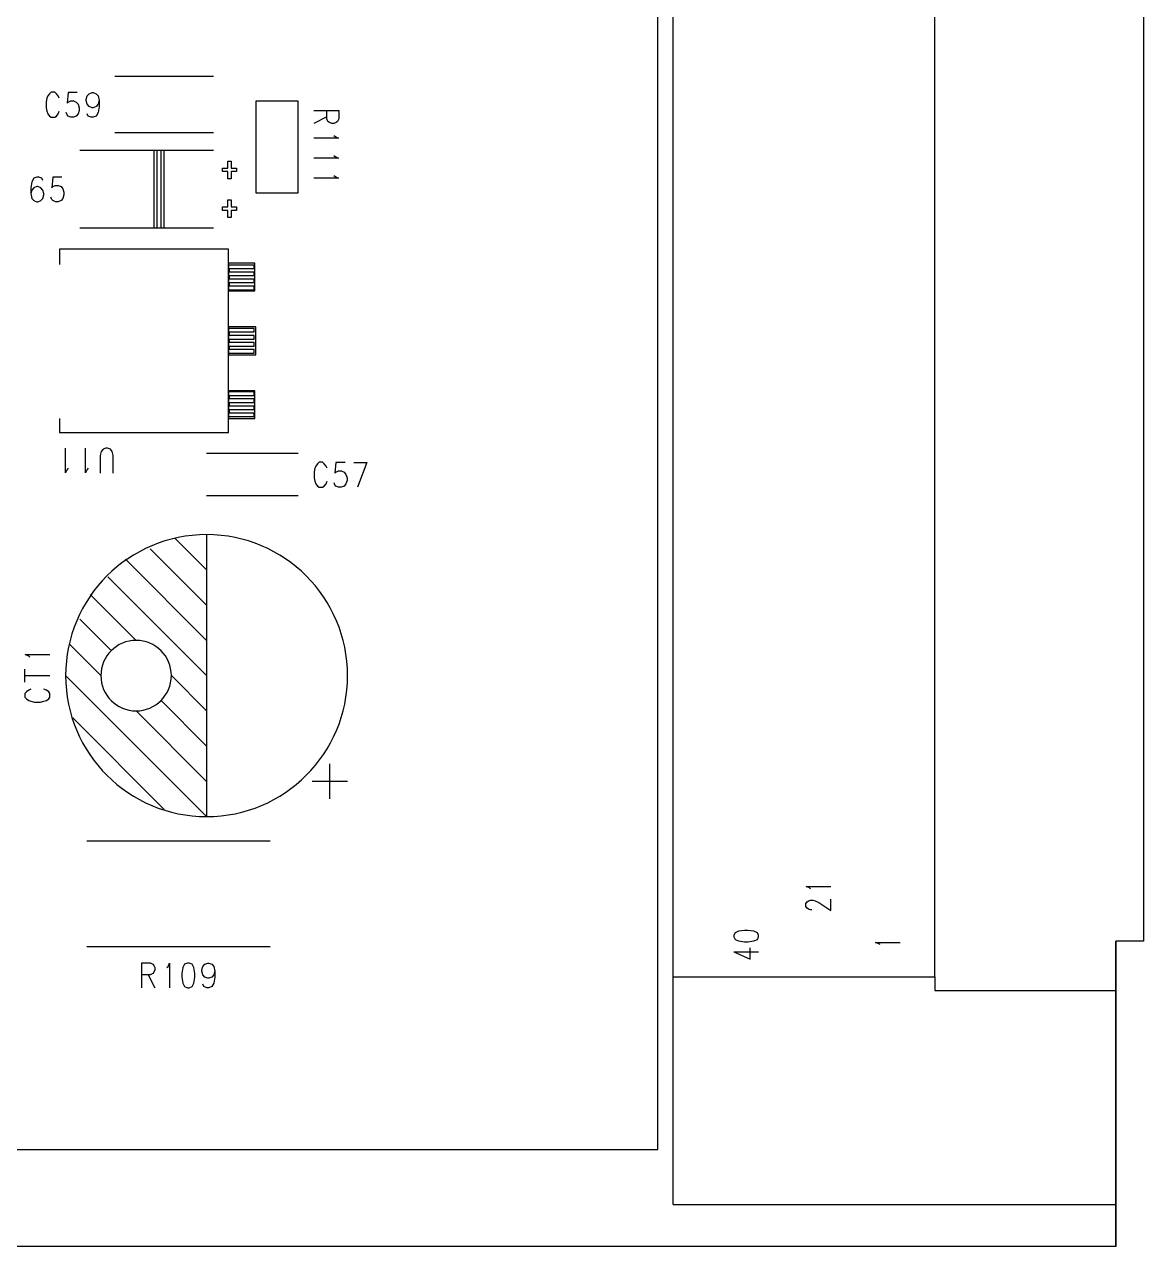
# Model space of a CAD drawing. Extents: x 295 to 953, y 10 to 290.
# Drawn here: x 803.6 to 870.1, y 85 to 157.7 of the extents above; entities that cross this region are included whole.
import ezdxf

# ---------------------------------------------------------------- set-up
doc = ezdxf.new("R2010")
doc.units = 0
doc.header["$LTSCALE"] = 5
doc.header["$MEASUREMENT"] = 0
doc.layers.add('BOTTOM_SILK_GBR', color=5, linetype='CONTINUOUS')

msp = doc.modelspace()

# ---------------------------------------------------------------- linework, layer by layer
at = {"layer": 'BOTTOM_SILK_GBR', "color": 0}
for p, q in [((841.253, 90.775), (841.253, 244.225)), ((842.152, 87.508), (842.152, 243.598)), ((870.128, 231.85), (870.128, 103.15)), ((870.128, 231.85), (870.128, 103.15)), ((857.711, 101.046), (857.711, 229.994)), ((814.833, 154.571), (808.965, 154.571)), ((804.977, 153.412), (804.923, 153.277)), ((805.078, 153.546), (804.977, 153.412)), ((805.179, 153.637), (805.078, 153.546)), ((805.387, 153.637), (805.179, 153.637)), ((805.487, 153.546), (805.387, 153.637)), ((805.594, 153.412), (805.487, 153.546)), ((805.649, 153.277), (805.594, 153.412)), ((806.174, 153.614), (806.119, 152.985)), ((806.721, 153.614), (806.174, 153.614)), ((807.253, 153.209), (807.307, 153.412)), ((807.307, 153.412), (807.431, 153.546)), ((807.431, 153.546), (807.607, 153.614)), ((807.607, 153.614), (807.662, 153.614)), ((807.662, 153.614), (807.847, 153.546)), ((807.847, 153.546), (807.964, 153.412)), ((807.964, 153.412), (808.025, 153.142)), ((804.923, 153.277), (804.877, 153.074)), ((804.877, 153.074), (804.877, 152.714)), ((804.877, 152.714), (804.923, 152.511)), ((806.119, 152.985), (806.174, 153.051)), ((806.174, 153.051), (806.335, 153.119)), ((806.335, 153.119), (806.497, 153.119)), ((806.497, 153.119), (806.667, 153.051)), ((806.667, 153.051), (806.776, 152.917)), ((806.776, 152.917), (806.837, 152.714)), ((806.837, 152.714), (806.837, 152.556)), ((807.253, 153.142), (807.253, 153.209)), ((807.307, 152.917), (807.253, 153.142)), ((807.431, 152.782), (807.307, 152.917)), ((807.607, 152.714), (807.431, 152.782)), ((807.662, 152.714), (807.607, 152.714)), ((807.847, 152.782), (807.662, 152.714)), ((807.964, 152.917), (807.847, 152.782)), ((808.025, 153.142), (807.964, 152.917)), ((808.025, 152.782), (807.964, 152.422)), ((808.025, 153.142), (808.025, 152.782)), ((817.347, 153.104), (817.347, 147.655)), ((819.862, 153.104), (817.347, 153.104)), ((819.862, 147.655), (819.862, 153.104)), ((804.923, 152.511), (804.977, 152.355)), ((804.977, 152.355), (805.078, 152.219)), ((805.078, 152.219), (805.179, 152.152)), ((805.179, 152.152), (805.387, 152.152)), ((805.387, 152.152), (805.487, 152.219)), ((805.487, 152.219), (805.594, 152.355)), ((805.594, 152.355), (805.649, 152.511)), ((806.119, 152.287), (806.065, 152.422)), ((806.174, 152.219), (806.119, 152.287)), ((806.335, 152.152), (806.174, 152.219)), ((806.497, 152.152), (806.335, 152.152)), ((806.667, 152.219), (806.497, 152.152)), ((806.776, 152.355), (806.667, 152.219)), ((806.837, 152.556), (806.776, 152.355)), ((807.368, 152.219), (807.307, 152.355)), ((807.546, 152.152), (807.368, 152.219)), ((807.662, 152.152), (807.546, 152.152)), ((807.847, 152.219), (807.662, 152.152)), ((807.964, 152.422), (807.847, 152.219)), ((820.796, 152.548), (822.281, 152.548)), ((821.561, 152.17), (820.796, 151.775)), ((821.561, 152.053), (821.561, 152.548)), ((821.629, 151.891), (821.561, 152.053)), ((821.718, 151.837), (821.629, 151.891)), ((822.19, 151.891), (822.124, 151.837)), ((822.281, 152.053), (822.19, 151.891)), ((822.281, 152.548), (822.281, 152.053)), ((814.833, 151.218), (808.965, 151.218)), ((821.854, 151.775), (821.718, 151.837)), ((821.989, 151.775), (821.854, 151.775)), ((822.124, 151.837), (821.989, 151.775)), ((822.258, 150.904), (820.796, 150.904)), ((821.989, 151.058), (822.056, 150.997)), ((822.056, 150.997), (822.258, 150.904)), ((814.833, 150.17), (806.87, 150.17)), ((811.27, 150.17), (811.27, 145.56)), ((811.48, 150.17), (811.27, 150.17)), ((811.48, 145.56), (811.48, 150.17)), ((811.69, 150.17), (811.69, 145.56)), ((811.899, 150.17), (811.69, 150.17)), ((811.899, 145.56), (811.899, 150.17)), ((822.258, 149.716), (820.796, 149.716)), ((821.989, 149.87), (822.056, 149.809)), ((822.056, 149.809), (822.258, 149.716)), ((815.356, 149.122), (815.671, 149.122)), ((815.356, 148.913), (815.356, 149.122)), ((815.671, 149.541), (815.881, 149.541)), ((815.671, 149.122), (815.671, 149.541)), ((815.881, 149.541), (815.881, 149.122)), ((815.881, 149.122), (816.194, 149.122)), ((816.194, 149.122), (816.194, 148.913)), ((804.024, 148.315), (803.969, 147.956)), ((804.147, 148.517), (804.024, 148.315)), ((804.324, 148.584), (804.147, 148.517)), ((804.439, 148.584), (804.324, 148.584)), ((804.618, 148.517), (804.439, 148.584)), ((804.68, 148.383), (804.618, 148.517)), ((805.266, 148.584), (805.212, 147.956)), ((805.814, 148.584), (805.266, 148.584)), ((815.671, 148.913), (815.356, 148.913)), ((815.671, 148.494), (815.671, 148.913)), ((815.881, 148.494), (815.671, 148.494)), ((815.881, 148.913), (815.881, 148.494)), ((816.194, 148.913), (815.881, 148.913)), ((822.258, 148.528), (820.796, 148.528)), ((821.989, 148.682), (822.056, 148.621)), ((822.056, 148.621), (822.258, 148.528)), ((803.969, 147.956), (803.969, 147.618)), ((804.024, 147.82), (803.969, 147.618)), ((803.969, 147.618), (804.024, 147.325)), ((804.147, 147.956), (804.024, 147.82)), ((804.324, 148.022), (804.147, 147.956)), ((804.378, 148.022), (804.324, 148.022)), ((804.557, 147.956), (804.378, 148.022)), ((804.68, 147.82), (804.557, 147.956)), ((804.741, 147.618), (804.68, 147.82)), ((804.68, 147.325), (804.741, 147.527)), ((804.741, 147.527), (804.741, 147.618)), ((805.212, 147.956), (805.266, 148.022)), ((805.266, 148.022), (805.428, 148.089)), ((805.428, 148.089), (805.589, 148.089)), ((805.589, 148.089), (805.759, 148.022)), ((805.759, 148.022), (805.868, 147.888)), ((805.868, 147.888), (805.929, 147.685)), ((805.929, 147.527), (805.868, 147.325)), ((805.929, 147.685), (805.929, 147.527)), ((817.347, 147.655), (819.862, 147.655)), ((804.024, 147.325), (804.147, 147.19)), ((804.147, 147.19), (804.324, 147.123)), ((804.324, 147.123), (804.378, 147.123)), ((804.378, 147.123), (804.557, 147.19)), ((804.557, 147.19), (804.68, 147.325)), ((805.212, 147.258), (805.157, 147.393)), ((805.266, 147.19), (805.212, 147.258)), ((805.428, 147.123), (805.266, 147.19)), ((805.589, 147.123), (805.428, 147.123)), ((805.759, 147.19), (805.589, 147.123)), ((805.868, 147.325), (805.759, 147.19)), ((815.356, 146.817), (815.671, 146.817)), ((815.356, 146.608), (815.356, 146.817)), ((815.671, 147.236), (815.881, 147.236)), ((815.671, 146.817), (815.671, 147.236)), ((815.881, 147.236), (815.881, 146.817)), ((815.881, 146.817), (816.194, 146.817)), ((816.194, 146.817), (816.194, 146.608)), ((815.671, 146.608), (815.356, 146.608)), ((815.671, 146.189), (815.671, 146.608)), ((815.881, 146.189), (815.671, 146.189)), ((815.881, 146.608), (815.881, 146.189)), ((816.194, 146.608), (815.881, 146.608)), ((814.833, 145.56), (806.87, 145.56)), ((811.69, 145.56), (811.48, 145.56)), ((805.659, 144.299), (805.659, 143.392)), ((815.724, 144.299), (805.659, 144.299)), ((815.724, 133.409), (815.724, 144.299)), ((815.724, 143.474), (815.724, 141.824)), ((817.291, 143.474), (815.724, 143.474)), ((817.242, 143.361), (815.775, 143.361)), ((817.242, 143.151), (817.242, 143.361)), ((817.291, 141.824), (817.291, 143.474)), ((815.775, 143.151), (817.242, 143.151)), ((815.775, 142.941), (815.775, 143.151)), ((817.242, 142.941), (815.775, 142.941)), ((815.775, 142.732), (817.242, 142.732)), ((815.775, 142.522), (815.775, 142.732)), ((817.242, 142.522), (815.775, 142.522)), ((817.242, 142.732), (817.242, 142.941)), ((817.242, 142.313), (817.242, 142.522)), ((815.724, 141.824), (817.291, 141.824)), ((815.775, 142.313), (817.242, 142.313)), ((815.775, 142.103), (815.775, 142.313)), ((817.242, 142.103), (815.775, 142.103)), ((815.775, 141.894), (817.242, 141.894)), ((817.242, 141.894), (817.242, 142.103)), ((815.724, 139.679), (815.724, 138.029)), ((817.347, 139.679), (815.724, 139.679)), ((817.242, 139.589), (815.775, 139.589)), ((817.242, 139.379), (817.242, 139.589)), ((817.347, 138.029), (817.347, 139.679)), ((815.775, 139.379), (817.242, 139.379)), ((815.775, 139.169), (815.775, 139.379)), ((817.242, 139.169), (815.775, 139.169)), ((815.775, 138.96), (817.242, 138.96)), ((815.775, 138.75), (815.775, 138.96)), ((817.242, 138.96), (817.242, 139.169)), ((817.242, 138.75), (815.775, 138.75)), ((815.775, 138.541), (817.242, 138.541)), ((815.775, 138.331), (815.775, 138.541)), ((817.242, 138.331), (815.775, 138.331)), ((815.775, 138.122), (817.242, 138.122)), ((817.242, 138.541), (817.242, 138.75)), ((817.242, 138.122), (817.242, 138.331)), ((815.724, 138.029), (817.347, 138.029)), ((815.724, 135.884), (815.724, 134.234)), ((817.291, 135.884), (815.724, 135.884)), ((817.242, 135.817), (815.775, 135.817)), ((815.775, 135.607), (817.242, 135.607)), ((815.775, 135.398), (815.775, 135.607)), ((817.242, 135.398), (815.775, 135.398)), ((815.775, 135.188), (817.242, 135.188)), ((815.775, 134.978), (815.775, 135.188)), ((817.242, 135.607), (817.242, 135.817)), ((817.242, 135.188), (817.242, 135.398)), ((817.291, 134.234), (817.291, 135.884)), ((817.242, 134.978), (815.775, 134.978)), ((815.775, 134.769), (817.242, 134.769)), ((815.775, 134.559), (815.775, 134.769)), ((817.242, 134.559), (815.775, 134.559)), ((817.242, 134.769), (817.242, 134.978)), ((817.242, 134.35), (817.242, 134.559)), ((805.659, 134.234), (805.659, 133.409)), ((815.724, 134.234), (817.291, 134.234)), ((815.775, 134.35), (817.242, 134.35)), ((805.659, 133.409), (815.724, 133.409)), ((806.032, 131.01), (806.032, 132.472)), ((807.22, 131.01), (807.22, 132.472)), ((808.152, 132.269), (808.091, 132.045)), ((808.261, 132.405), (808.152, 132.269)), ((808.423, 132.472), (808.261, 132.405)), ((808.531, 132.472), (808.423, 132.472)), ((808.701, 132.405), (808.531, 132.472)), ((808.809, 132.269), (808.701, 132.405)), ((808.863, 132.045), (808.809, 132.269)), ((808.091, 132.045), (808.091, 130.987)), ((808.863, 130.987), (808.863, 132.045)), ((819.862, 132.149), (814.414, 132.149)), ((821.004, 131.543), (820.903, 131.41)), ((821.104, 131.634), (821.004, 131.543)), ((821.312, 131.634), (821.104, 131.634)), ((821.413, 131.543), (821.312, 131.634)), ((821.52, 131.41), (821.413, 131.543)), ((822.099, 131.611), (822.045, 130.982)), ((822.647, 131.611), (822.099, 131.611)), ((823.178, 131.611), (823.951, 131.611)), ((823.951, 131.611), (823.395, 130.149)), ((806.124, 131.212), (806.032, 131.01)), ((806.185, 131.279), (806.124, 131.212)), ((807.312, 131.212), (807.22, 131.01)), ((807.373, 131.279), (807.312, 131.212)), ((820.849, 131.274), (820.802, 131.071)), ((820.802, 131.071), (820.802, 130.712)), ((820.903, 131.41), (820.849, 131.274)), ((821.575, 131.274), (821.52, 131.41)), ((822.045, 130.982), (822.099, 131.048)), ((822.099, 131.048), (822.261, 131.116)), ((822.261, 131.116), (822.423, 131.116)), ((822.423, 131.116), (822.593, 131.048)), ((822.593, 131.048), (822.702, 130.915)), ((822.702, 130.915), (822.763, 130.712)), ((820.802, 130.712), (820.849, 130.509)), ((820.849, 130.509), (820.903, 130.352)), ((820.903, 130.352), (821.004, 130.217)), ((821.004, 130.217), (821.104, 130.149)), ((821.104, 130.149), (821.312, 130.149)), ((821.312, 130.149), (821.413, 130.217)), ((821.413, 130.217), (821.52, 130.352)), ((821.52, 130.352), (821.575, 130.509)), ((822.045, 130.284), (821.99, 130.42)), ((822.099, 130.217), (822.045, 130.284)), ((822.261, 130.149), (822.099, 130.217)), ((822.423, 130.149), (822.261, 130.149)), ((822.593, 130.217), (822.423, 130.149)), ((822.702, 130.352), (822.593, 130.217)), ((822.763, 130.553), (822.702, 130.352)), ((822.763, 130.712), (822.763, 130.553)), ((819.862, 129.634), (814.414, 129.634)), ((814.414, 127.329), (814.414, 110.565)), ((814.414, 123.138), (811.061, 126.491)), ((814.414, 125.234), (812.528, 127.12)), ((814.414, 121.043), (809.594, 125.862)), ((808.546, 124.814), (814.414, 118.947)), ((810.223, 121.043), (807.499, 123.767)), ((808.756, 120.414), (806.87, 122.3)), ((808.127, 118.947), (806.241, 120.833)), ((803.837, 120.112), (803.636, 120.204)), ((803.636, 120.204), (805.098, 120.204)), ((803.905, 120.051), (803.837, 120.112)), ((803.613, 118.561), (803.613, 119.333)), ((803.613, 118.947), (805.098, 118.947)), ((814.414, 110.565), (806.032, 118.947)), ((814.414, 116.852), (812.318, 118.947)), ((803.704, 117.984), (803.613, 117.883)), ((803.613, 117.883), (803.613, 117.675)), ((803.837, 118.091), (803.704, 117.984)), ((803.972, 118.145), (803.837, 118.091)), ((804.895, 118.091), (804.738, 118.145)), ((805.03, 117.984), (804.895, 118.091)), ((805.098, 117.883), (805.03, 117.984)), ((805.098, 117.675), (805.098, 117.883)), ((803.613, 117.675), (803.704, 117.574)), ((803.704, 117.574), (803.837, 117.474)), ((803.837, 117.474), (803.972, 117.419)), ((803.972, 117.419), (804.175, 117.373)), ((804.175, 117.373), (804.535, 117.373)), ((804.535, 117.373), (804.738, 117.419)), ((804.738, 117.419), (804.895, 117.474)), ((804.895, 117.474), (805.03, 117.574)), ((805.03, 117.574), (805.098, 117.675)), ((814.414, 114.756), (811.69, 117.48)), ((811.899, 110.984), (806.451, 116.433)), ((814.414, 112.661), (810.223, 116.852)), ((821.748, 111.613), (821.748, 113.708)), ((822.796, 112.661), (820.7, 112.661)), ((818.186, 109.098), (807.289, 109.098)), ((850.263, 106.331), (850.062, 106.412)), ((850.062, 106.412), (851.524, 106.412)), ((850.331, 106.277), (850.263, 106.331)), ((850.039, 105.406), (850.128, 105.501)), ((850.039, 105.211), (850.039, 105.406)), ((850.128, 105.501), (850.196, 105.547)), ((850.196, 105.547), (850.331, 105.595)), ((850.331, 105.595), (850.466, 105.595)), ((850.466, 105.595), (850.601, 105.547)), ((850.601, 105.547), (850.826, 105.453)), ((850.826, 105.453), (851.524, 104.973)), ((851.524, 104.973), (851.524, 105.65)), ((850.128, 105.115), (850.039, 105.211)), ((850.196, 105.069), (850.128, 105.115)), ((850.331, 105.021), (850.196, 105.069)), ((850.399, 105.021), (850.331, 105.021)), ((845.838, 103.653), (845.772, 103.511)), ((845.772, 103.511), (845.772, 103.416)), ((845.772, 103.416), (845.838, 103.267)), ((846.041, 103.747), (845.838, 103.653)), ((845.838, 103.267), (846.041, 103.173)), ((846.401, 103.802), (846.041, 103.747)), ((846.604, 103.802), (846.401, 103.802)), ((846.963, 103.747), (846.604, 103.802)), ((847.166, 103.653), (846.963, 103.747)), ((846.963, 103.173), (847.166, 103.267)), ((847.234, 103.511), (847.166, 103.653)), ((847.166, 103.267), (847.234, 103.416)), ((847.234, 103.416), (847.234, 103.511)), ((818.186, 102.812), (807.289, 102.812)), ((845.772, 102.533), (846.739, 102.086)), ((845.772, 102.533), (847.234, 102.533)), ((846.041, 103.173), (846.401, 103.125)), ((846.401, 103.125), (846.604, 103.125)), ((846.604, 103.125), (846.963, 103.173)), ((846.739, 102.086), (846.739, 102.762)), ((854.388, 103.006), (854.187, 103.087)), ((854.187, 103.087), (855.649, 103.087)), ((854.456, 102.952), (854.388, 103.006)), ((868.478, 85), (868.478, 103.15)), ((868.478, 103.15), (868.478, 85)), ((870.128, 103.15), (868.478, 103.15)), ((810.569, 100.393), (810.569, 101.878)), ((810.569, 101.878), (811.064, 101.878)), ((811.064, 101.878), (811.226, 101.787)), ((811.226, 101.787), (811.28, 101.721)), ((812.12, 101.653), (812.213, 101.855)), ((812.213, 101.855), (812.213, 100.393)), ((813.107, 101.787), (813, 101.586)), ((813.277, 101.855), (813.107, 101.787)), ((813.386, 101.855), (813.277, 101.855)), ((813.547, 101.787), (813.386, 101.855)), ((813.656, 101.586), (813.547, 101.787)), ((814.188, 101.653), (814.311, 101.787)), ((814.311, 101.787), (814.488, 101.855)), ((814.488, 101.855), (814.542, 101.855)), ((814.542, 101.855), (814.727, 101.787)), ((814.727, 101.787), (814.844, 101.653)), ((811.064, 101.158), (810.569, 101.158)), ((810.947, 101.158), (811.341, 100.393)), ((811.226, 101.226), (811.064, 101.158)), ((811.28, 101.315), (811.226, 101.226)), ((811.28, 101.721), (811.341, 101.586)), ((811.341, 101.451), (811.28, 101.315)), ((811.341, 101.586), (811.341, 101.451)), ((812.059, 101.586), (812.12, 101.653)), ((813, 101.586), (812.945, 101.226)), ((812.945, 101.226), (812.945, 101.023)), ((812.945, 101.023), (813, 100.663)), ((813.717, 101.226), (813.656, 101.586)), ((813.656, 100.663), (813.717, 101.023)), ((813.717, 101.023), (813.717, 101.226)), ((814.133, 101.451), (814.188, 101.653)), ((814.133, 101.383), (814.133, 101.451)), ((814.188, 101.158), (814.133, 101.383)), ((814.311, 101.023), (814.188, 101.158)), ((814.488, 100.956), (814.311, 101.023)), ((814.727, 101.023), (814.542, 100.956)), ((814.844, 101.158), (814.727, 101.023)), ((814.844, 101.653), (814.905, 101.383)), ((814.905, 101.383), (814.844, 101.158)), ((814.905, 101.023), (814.844, 100.663)), ((814.905, 101.383), (814.905, 101.023)), ((842.152, 101.046), (857.711, 101.046)), ((857.711, 101.046), (857.711, 100.221)), ((813, 100.663), (813.107, 100.46)), ((813.107, 100.46), (813.277, 100.393)), ((813.277, 100.393), (813.386, 100.393)), ((813.386, 100.393), (813.547, 100.46)), ((813.547, 100.46), (813.656, 100.663)), ((814.249, 100.46), (814.188, 100.596)), ((814.427, 100.393), (814.249, 100.46)), ((814.542, 100.393), (814.427, 100.393)), ((814.542, 100.956), (814.488, 100.956)), ((814.727, 100.46), (814.542, 100.393)), ((814.844, 100.663), (814.727, 100.46)), ((857.711, 100.221), (868.478, 100.221)), ((530.228, 90.775), (841.253, 90.775)), ((842.152, 87.508), (868.478, 87.508)), ((868.478, 85), (508.778, 85))]:
    msp.add_line(p, q, dxfattribs=at)
for centre, radius, start, end in [((814.414, 118.947), 8.382, 0, 180), ((810.223, 118.947), 2.096, 0, 180), ((814.414, 118.947), 8.382, 180, 0), ((810.223, 118.947), 2.095, 180, 0)]:
    msp.add_arc(centre, radius, start, end, dxfattribs=at)

doc.saveas('drawing.dxf')
